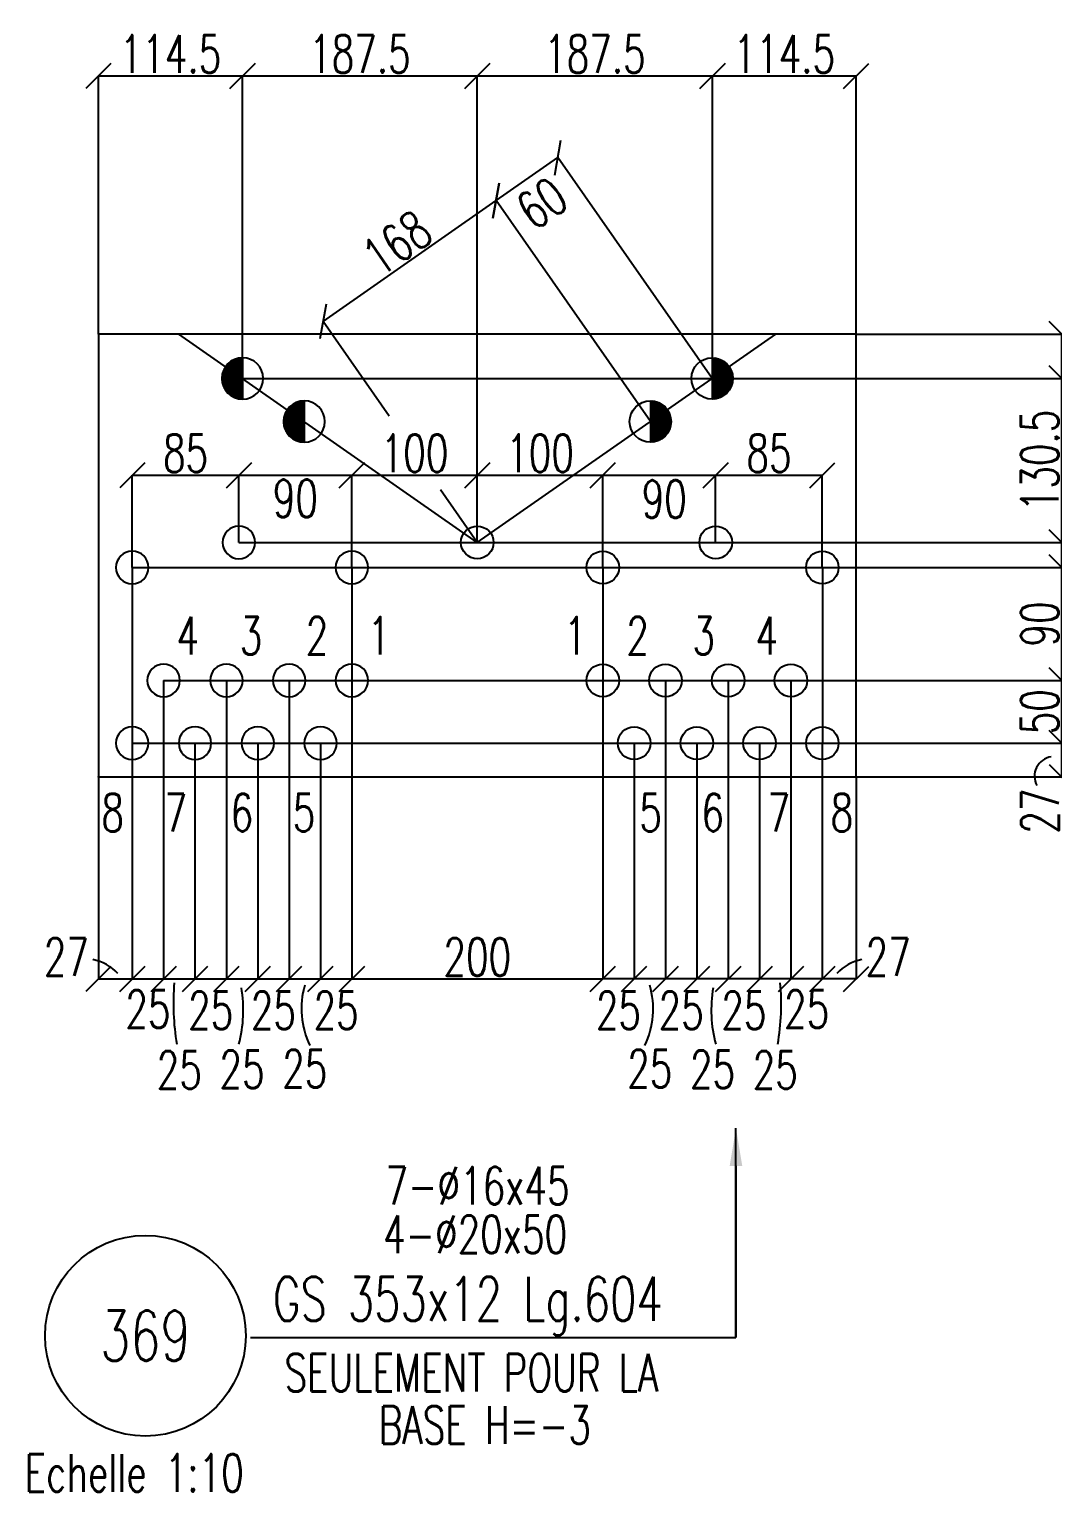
# Model space of a CAD drawing. Extents: x 533388 to 549608, y -20540 to -9060.
# Drawn here: x 546455 to 548087, y -13308 to -10976 of the extents above; entities that cross this region are included whole.
import ezdxf
from ezdxf.enums import TextEntityAlignment as Align

# ---------------------------------------------------------------- set-up
doc = ezdxf.new("R2010")
doc.units = 0
doc.header["$LTSCALE"] = 200
doc.header["$MEASUREMENT"] = 0
doc.layers.get('0').update_dxf_attribs({"linetype": 'CONTINUOUS'})
for name, color, linetype in [('BOLLINI_1', 7, 'CONTINUOUS'), ('FORI', 2, 'CONTINUOUS'), ('LINEE_PIASTRE', 2, 'CONTINUOUS'), ('LS', 7, 'CONTINUOUS'), ('PIASTRE', 5, 'CONTINUOUS')]:
    doc.layers.add(name, color=color, linetype=linetype)
doc.styles.add('QUOTE', font='ROMANS8.SHX', dxfattribs={"width": 0.7})
doc.styles.add('RQL', font='ROMANS8.SHX', dxfattribs={"width": 0.7})
doc.styles.add('RS', font='ROMANS8.shx', dxfattribs={"width": 0.7})
doc.styles.get("Standard").update_dxf_attribs({"font": 'ROMANS8.SHX', "width": 0.7})
doc.dimstyles.new('TRATTO', dxfattribs={"dimscale": 0, "dimtxt": 60, "dimasz": 40, "dimexe": 0, "dimexo": 0, "dimgap": 5, "dimtad": 1, "dimrnd": 0.5, "dimdsep": 46, "dimtxsty": 'RS', "dimblk1": 'OBLIQUE', "dimblk2": 'OBLIQUE', "dimsah": 1, "dimcen": 0.09, "dimclrd": 2, "dimclre": 2, "dimclrt": 7, "dimadec": 0, "dimazin": 0, "dimtfac": 1, "dimtix": 1, "dimtmove": 2, "dimatfit": 3, "dimfxl": 1, "dimtolj": 1, "dimtzin": 0, "dimarcsym": 0})

# ---------------------------------------------------------------- blocks, each defined once
blk = doc.blocks.new('MRKR_98')
blk.add_point((0, 0))
at = {"color": 7, "style": 'QUOTE', "width": 0.5, "flags": 1}
for tag, p in [('TI', (3.7, 6.8)), ('NFORI', (3.7, 5.3)), ('AUX2', (3.7, 4.9)), ('FAM', (3.7, 4.5)), ('AUX1', (3.7, 4.2)), ('COMMESSA', (3.7, 3.8)), ('SPESSORE', (3.7, 2.5)), ('SV', (3.7, 1.8)), ('QUA', (3.7, 1.1)), ('DI_S', (3.7, 6.4)), ('D_S', (3.7, 6)), ('E_S', (3.7, 5.7)), ('MD', (3.7, 3.5)), ('MP', (3.7, 3.2)), ('LARGHEZZA', (3.7, 2.8)), ('NP', (3.7, 2.1)), ('PESO', (3.7, 1.4)), ('LUN', (3.7, 0.8)), ('PROF', (3.7, 0.4)), ('POS', (3.7, 0.1))]:
    blk.add_attdef(tag, p, '', height=0.2, dxfattribs=at)
at = {"color": 7, "flags": 1}
for tag, p in [('LAV1', (5.3, 6.9)), ('LAV2', (5.3, 6.5)), ('LAV3', (5.3, 6.2)), ('LAV4', (5.3, 5.9)), ('LAV5', (5.3, 5.5)), ('LAV6', (5.3, 5.2)), ('LAV7', (5.3, 4.9)), ('LAV8', (5.3, 4.5)), ('LAV9', (5.3, 4.2)), ('LAV10', (5.3, 3.9))]:
    blk.add_attdef(tag, p, '', height=0.2, dxfattribs=at)
blk = doc.blocks.new('20')
at = {"color": 0}
for p, q in [((0, 0.982), (0.018, 1)), ((0, 0.937), (0.061, 0.998)), ((0, 0.892), (0.102, 0.995)), ((1, -0.007), (0, 0.993)), ((0, 0.848), (0.142, 0.99)), ((0, 0.803), (0.181, 0.984)), ((0, 0.758), (0.218, 0.976)), ((0, 0.713), (0.254, 0.967)), ((0, 0.668), (0.289, 0.957)), ((0.999, -0.051), (0, 0.948)), ((0, 0.623), (0.323, 0.946)), ((0, 0.578), (0.356, 0.934)), ((0, 0.533), (0.388, 0.922)), ((0, 0.488), (0.419, 0.908)), ((0.996, -0.093), (0, 0.903)), ((0, 0.443), (0.45, 0.893)), ((0, 0.398), (0.479, 0.878)), ((0, 0.354), (0.508, 0.861)), ((0.991, -0.133), (0, 0.858)), ((0, 0.309), (0.536, 0.844)), ((0, 0.264), (0.563, 0.827)), ((0.985, -0.172), (0, 0.813)), ((0, 0.219), (0.589, 0.808)), ((0, 0.174), (0.615, 0.789)), ((0, 0.129), (0.64, 0.769)), ((0.978, -0.209), (0, 0.768)), ((0, 0.084), (0.664, 0.748)), ((0, 0.039), (0.687, 0.726)), ((0.969, -0.246), (0, 0.724)), ((0.999, 0.039), (0.039, 0.999)), ((0.996, 0.087), (0.087, 0.996)), ((0.991, 0.137), (0.137, 0.991)), ((0.982, 0.191), (0.191, 0.982)), ((0.969, 0.249), (0.249, 0.969)), ((0.95, 0.312), (0.312, 0.95)), ((0.923, 0.384), (0.384, 0.923)), ((0.883, 0.469), (0.469, 0.883)), ((0.808, 0.589), (0.589, 0.808)), ((0, -0.006), (0.71, 0.704)), ((0, -0.051), (0.732, 0.681)), ((0.96, -0.281), (0, 0.679)), ((0, -0.095), (0.753, 0.658)), ((0.949, -0.315), (0, 0.634)), ((0, -0.14), (0.774, 0.633)), ((0, -0.185), (0.794, 0.608)), ((0.937, -0.348), (0, 0.589)), ((0, -0.23), (0.813, 0.583)), ((0, -0.275), (0.831, 0.556)), ((0.925, -0.381), (0, 0.544)), ((0, -0.32), (0.849, 0.529)), ((0, -0.365), (0.866, 0.501)), ((0.911, -0.412), (0, 0.499)), ((0, -0.41), (0.882, 0.472)), ((0.897, -0.443), (0, 0.454)), ((0, -0.455), (0.897, 0.442)), ((0, -0.5), (0.911, 0.412)), ((0.881, -0.472), (0, 0.409)), ((0, -0.544), (0.925, 0.38)), ((0.865, -0.501), (0, 0.364)), ((0, -0.589), (0.937, 0.348)), ((0.849, -0.529), (0, 0.319)), ((0, -0.634), (0.949, 0.315)), ((0, -0.679), (0.96, 0.281)), ((0.831, -0.556), (0, 0.275)), ((0, -0.724), (0.969, 0.245)), ((0.813, -0.583), (0, 0.23)), ((0, -0.769), (0.978, 0.209)), ((0.793, -0.609), (0, 0.185)), ((0, -0.814), (0.985, 0.171)), ((0.774, -0.634), (0, 0.14)), ((0, -0.859), (0.991, 0.132)), ((0.753, -0.658), (0, 0.095)), ((0, -0.904), (0.996, 0.092)), ((0.732, -0.682), (0, 0.05)), ((0, -0.949), (0.999, 0.05)), ((0, -0.993), (1, 0.007)), ((0.71, -0.705), (0, 0.005)), ((0.687, -0.727), (0, -0.04)), ((0.664, -0.748), (0, -0.085)), ((0.639, -0.769), (0, -0.13)), ((0.614, -0.789), (0, -0.174)), ((0.589, -0.808), (0, -0.219)), ((0.563, -0.827), (0, -0.264)), ((0.535, -0.845), (0, -0.309)), ((0.508, -0.862), (0, -0.354)), ((0.479, -0.878), (0, -0.399)), ((0.449, -0.893), (0, -0.444)), ((0.419, -0.908), (0, -0.489)), ((0.388, -0.922), (0, -0.534)), ((0.356, -0.935), (0, -0.579)), ((0.323, -0.946), (0, -0.623)), ((0.289, -0.957), (0, -0.668)), ((0.039, -0.999), (0.999, -0.039)), ((0.087, -0.996), (0.996, -0.087)), ((0.138, -0.99), (0.99, -0.138)), ((0.192, -0.981), (0.981, -0.192)), ((0.25, -0.968), (0.968, -0.25)), ((0.313, -0.95), (0.95, -0.313)), ((0.385, -0.923), (0.923, -0.385)), ((0.47, -0.883), (0.883, -0.47)), ((0.591, -0.807), (0.807, -0.591)), ((0.254, -0.967), (0, -0.713)), ((0.218, -0.976), (0, -0.758)), ((0.181, -0.984), (0, -0.803)), ((0.142, -0.99), (0, -0.848)), ((0.102, -0.995), (0, -0.893))]:
    blk.add_line(p, q, dxfattribs=at)
blk.add_line((0, 1), (0, -1))
blk.add_circle((0, 0), 1)
blk = doc.blocks.new('16')
blk.add_circle((0, 0), 1)
blk = doc.blocks.new('xxx')
blk.add_circle((0, 0), 8)
at = {"color": 3, "style": 'RQL', "width": 0.7}
blk.add_attdef('POS', text='', height=4, dxfattribs=at).set_placement((0, 0), align=Align.MIDDLE)
at = {"color": 3, "style": 'RQL', "width": 0.7, "flags": 1}
blk.add_attdef('POS1', (-0.39, -5.42), '', height=2, dxfattribs=at)
at = {"style": 'RQL', "width": 0.7, "flags": 1}
blk.add_attdef('TIPO', (-0.39, -8.66), '', height=2, dxfattribs=at)
blk = doc.blocks.new('_OBLIQUE')
at = {"color": 0, "linetype": 'ByBlock'}
blk.add_line((-0.5, -0.5), (0.5, 0.5), dxfattribs=at)
blk = doc.blocks.new('*D15')
at = {"layer": 'LS', "color": 2, "lineweight": -2, "transparency": 16777216}
for p, q in [((546565.2, -11462.2), (546565.2, -11050.8)), ((546565.2, -11050.8), (546795, -11050.8)), ((546795, -11533.1), (546795, -11050.8))]:
    blk.add_line(p, q, dxfattribs=at)
at = {"layer": 'LS', "color": 2, "lineweight": -2, "transparency": 16777216, "xscale": 40, "yscale": 40, "zscale": 40, "rotation": 180}
blk.add_blockref('_OBLIQUE', (546565.2, -11050.8), dxfattribs=at)
at = {"layer": 'LS', "color": 2, "lineweight": -2, "transparency": 16777216, "xscale": 40, "yscale": 40, "zscale": 40}
blk.add_blockref('_OBLIQUE', (546795, -11050.8), dxfattribs=at)
at = {"layer": 'LS', "color": 7, "transparency": 16777216, "insert": (546680.1, -11015.8), "char_height": 60, "attachment_point": 5, "style": 'RS'}
blk.add_mtext('\\A1;114.5', dxfattribs=at)
blk = doc.blocks.new('*D16')
at = {"layer": 'LS', "color": 2, "lineweight": -2, "transparency": 16777216}
for p, q in [((546795, -11533.1), (546795, -11050.8)), ((546795, -11050.8), (547169.2, -11050.8)), ((547169.2, -11794.3), (547169.2, -11050.8))]:
    blk.add_line(p, q, dxfattribs=at)
at = {"layer": 'LS', "color": 2, "lineweight": -2, "transparency": 16777216, "xscale": 40, "yscale": 40, "zscale": 40, "rotation": 180}
blk.add_blockref('_OBLIQUE', (546795, -11050.8), dxfattribs=at)
at = {"layer": 'LS', "color": 2, "lineweight": -2, "transparency": 16777216, "xscale": 40, "yscale": 40, "zscale": 40}
blk.add_blockref('_OBLIQUE', (547169.2, -11050.8), dxfattribs=at)
at = {"layer": 'LS', "color": 7, "transparency": 16777216, "insert": (546982.1, -11015.8), "char_height": 60, "attachment_point": 5, "style": 'RS'}
blk.add_mtext('\\A1;187.5', dxfattribs=at)
blk = doc.blocks.new('*D17')
at = {"layer": 'LS', "color": 2, "lineweight": -2, "transparency": 16777216}
for p, q in [((547169.2, -11794.3), (547169.2, -11050.8)), ((547169.2, -11050.8), (547544.1, -11050.8)), ((547544.1, -11533.8), (547544.1, -11050.8))]:
    blk.add_line(p, q, dxfattribs=at)
at = {"layer": 'LS', "color": 2, "lineweight": -2, "transparency": 16777216, "xscale": 40, "yscale": 40, "zscale": 40, "rotation": 180}
blk.add_blockref('_OBLIQUE', (547169.2, -11050.8), dxfattribs=at)
at = {"layer": 'LS', "color": 2, "lineweight": -2, "transparency": 16777216, "xscale": 40, "yscale": 40, "zscale": 40}
blk.add_blockref('_OBLIQUE', (547544.1, -11050.8), dxfattribs=at)
at = {"layer": 'LS', "color": 7, "transparency": 16777216, "insert": (547356.7, -11015.8), "char_height": 60, "attachment_point": 5, "style": 'RS'}
blk.add_mtext('\\A1;187.5', dxfattribs=at)
blk = doc.blocks.new('*D18')
at = {"layer": 'LS', "color": 2, "lineweight": -2, "transparency": 16777216}
for p, q in [((547544.1, -11533.8), (547544.1, -11050.8)), ((547544.1, -11050.8), (547773.2, -11050.8)), ((547773.2, -11462.2), (547773.2, -11050.8))]:
    blk.add_line(p, q, dxfattribs=at)
at = {"layer": 'LS', "color": 2, "lineweight": -2, "transparency": 16777216, "xscale": 40, "yscale": 40, "zscale": 40, "rotation": 180}
blk.add_blockref('_OBLIQUE', (547544.1, -11050.8), dxfattribs=at)
at = {"layer": 'LS', "color": 2, "lineweight": -2, "transparency": 16777216, "xscale": 40, "yscale": 40, "zscale": 40}
blk.add_blockref('_OBLIQUE', (547773.2, -11050.8), dxfattribs=at)
at = {"layer": 'LS', "color": 7, "transparency": 16777216, "insert": (547658.7, -11015.8), "char_height": 60, "attachment_point": 5, "style": 'RS'}
blk.add_mtext('\\A1;114.5', dxfattribs=at)
blk = doc.blocks.new('*D19')
at = {"layer": 'LS', "color": 2, "lineweight": -2, "transparency": 16777216}
for p, q in [((546619.2, -11834.3), (546619.2, -11687.3)), ((546619.2, -11687.3), (546789.2, -11687.3)), ((546789.2, -11794.3), (546789.2, -11687.3))]:
    blk.add_line(p, q, dxfattribs=at)
at = {"layer": 'LS', "color": 2, "lineweight": -2, "transparency": 16777216, "xscale": 40, "yscale": 40, "zscale": 40, "rotation": 180}
blk.add_blockref('_OBLIQUE', (546619.2, -11687.3), dxfattribs=at)
at = {"layer": 'LS', "color": 2, "lineweight": -2, "transparency": 16777216, "xscale": 40, "yscale": 40, "zscale": 40}
blk.add_blockref('_OBLIQUE', (546789.2, -11687.3), dxfattribs=at)
at = {"layer": 'LS', "color": 7, "transparency": 16777216, "insert": (546704.2, -11652.3), "char_height": 60, "attachment_point": 5, "style": 'RS'}
blk.add_mtext('\\A1;85', dxfattribs=at)
blk = doc.blocks.new('*D20')
at = {"layer": 'LS', "color": 2, "lineweight": -2, "transparency": 16777216}
for p, q in [((546789.2, -11794.3), (546789.2, -11687.3)), ((546789.2, -11687.3), (546969.2, -11687.3)), ((546969.2, -11834.3), (546969.2, -11687.3))]:
    blk.add_line(p, q, dxfattribs=at)
at = {"layer": 'LS', "color": 2, "lineweight": -2, "transparency": 16777216, "xscale": 40, "yscale": 40, "zscale": 40, "rotation": 180}
blk.add_blockref('_OBLIQUE', (546789.2, -11687.3), dxfattribs=at)
at = {"layer": 'LS', "color": 2, "lineweight": -2, "transparency": 16777216, "xscale": 40, "yscale": 40, "zscale": 40}
blk.add_blockref('_OBLIQUE', (546969.2, -11687.3), dxfattribs=at)
at = {"layer": 'LS', "color": 7, "transparency": 16777216, "insert": (546879.2, -11724.2), "char_height": 60, "attachment_point": 5, "style": 'RS'}
blk.add_mtext('\\A1;90', dxfattribs=at)
blk = doc.blocks.new('*D21')
at = {"layer": 'LS', "color": 2, "lineweight": -2, "transparency": 16777216}
for p, q in [((546969.2, -11834.3), (546969.2, -11687.3)), ((546969.2, -11687.3), (547169.2, -11687.3)), ((547169.2, -11794.3), (547169.2, -11687.3))]:
    blk.add_line(p, q, dxfattribs=at)
at = {"layer": 'LS', "color": 2, "lineweight": -2, "transparency": 16777216, "xscale": 40, "yscale": 40, "zscale": 40, "rotation": 180}
blk.add_blockref('_OBLIQUE', (546969.2, -11687.3), dxfattribs=at)
at = {"layer": 'LS', "color": 2, "lineweight": -2, "transparency": 16777216, "xscale": 40, "yscale": 40, "zscale": 40}
blk.add_blockref('_OBLIQUE', (547169.2, -11687.3), dxfattribs=at)
at = {"layer": 'LS', "color": 7, "transparency": 16777216, "insert": (547069.2, -11652.3), "char_height": 60, "attachment_point": 5, "style": 'RS'}
blk.add_mtext('\\A1;100', dxfattribs=at)
blk = doc.blocks.new('*D22')
at = {"layer": 'LS', "color": 2, "lineweight": -2, "transparency": 16777216}
for p, q in [((547169.2, -11794.3), (547169.2, -11687.3)), ((547169.2, -11687.3), (547369.2, -11687.3)), ((547369.2, -11834.3), (547369.2, -11687.3))]:
    blk.add_line(p, q, dxfattribs=at)
at = {"layer": 'LS', "color": 2, "lineweight": -2, "transparency": 16777216, "xscale": 40, "yscale": 40, "zscale": 40, "rotation": 180}
blk.add_blockref('_OBLIQUE', (547169.2, -11687.3), dxfattribs=at)
at = {"layer": 'LS', "color": 2, "lineweight": -2, "transparency": 16777216, "xscale": 40, "yscale": 40, "zscale": 40}
blk.add_blockref('_OBLIQUE', (547369.2, -11687.3), dxfattribs=at)
at = {"layer": 'LS', "color": 7, "transparency": 16777216, "insert": (547269.2, -11652.3), "char_height": 60, "attachment_point": 5, "style": 'RS'}
blk.add_mtext('\\A1;100', dxfattribs=at)
blk = doc.blocks.new('*D23')
at = {"layer": 'LS', "color": 2, "lineweight": -2, "transparency": 16777216}
for p, q in [((547369.2, -11834.3), (547369.2, -11687.3)), ((547369.2, -11687.3), (547549.2, -11687.3)), ((547549.2, -11794.3), (547549.2, -11687.3))]:
    blk.add_line(p, q, dxfattribs=at)
at = {"layer": 'LS', "color": 2, "lineweight": -2, "transparency": 16777216, "xscale": 40, "yscale": 40, "zscale": 40, "rotation": 180}
blk.add_blockref('_OBLIQUE', (547369.2, -11687.3), dxfattribs=at)
at = {"layer": 'LS', "color": 2, "lineweight": -2, "transparency": 16777216, "xscale": 40, "yscale": 40, "zscale": 40}
blk.add_blockref('_OBLIQUE', (547549.2, -11687.3), dxfattribs=at)
at = {"layer": 'LS', "color": 7, "transparency": 16777216, "insert": (547467.2, -11725.2), "char_height": 60, "attachment_point": 5, "style": 'RS'}
blk.add_mtext('\\A1;90', dxfattribs=at)
blk = doc.blocks.new('*D24')
at = {"layer": 'LS', "color": 2, "lineweight": -2, "transparency": 16777216}
for p, q in [((547549.2, -11794.3), (547549.2, -11687.3)), ((547549.2, -11687.3), (547719.2, -11687.3)), ((547719.2, -11834.3), (547719.2, -11687.3))]:
    blk.add_line(p, q, dxfattribs=at)
at = {"layer": 'LS', "color": 2, "lineweight": -2, "transparency": 16777216, "xscale": 40, "yscale": 40, "zscale": 40, "rotation": 180}
blk.add_blockref('_OBLIQUE', (547549.2, -11687.3), dxfattribs=at)
at = {"layer": 'LS', "color": 2, "lineweight": -2, "transparency": 16777216, "xscale": 40, "yscale": 40, "zscale": 40}
blk.add_blockref('_OBLIQUE', (547719.2, -11687.3), dxfattribs=at)
at = {"layer": 'LS', "color": 7, "transparency": 16777216, "insert": (547634.2, -11652.3), "char_height": 60, "attachment_point": 5, "style": 'RS'}
blk.add_mtext('\\A1;85', dxfattribs=at)
blk = doc.blocks.new('*D25')
at = {"layer": 'LS', "color": 2, "lineweight": -2, "transparency": 16777216}
for p, q in [((546619.2, -12114.3), (546619.2, -12490.2)), ((546565.2, -12168.2), (546565.2, -12490.2)), ((546565.2, -12490.2), (546619.2, -12490.2))]:
    blk.add_line(p, q, dxfattribs=at)
at = {"layer": 'LS', "color": 2, "lineweight": -2, "transparency": 16777216, "xscale": 40, "yscale": 40, "zscale": 40, "rotation": 180}
blk.add_blockref('_OBLIQUE', (546565.2, -12490.2), dxfattribs=at)
at = {"layer": 'LS', "color": 2, "lineweight": -2, "transparency": 16777216, "xscale": 40, "yscale": 40, "zscale": 40}
blk.add_blockref('_OBLIQUE', (546619.2, -12490.2), dxfattribs=at)
at = {"layer": 'LS', "color": 7, "transparency": 16777216, "insert": (546514.2, -12455.2), "char_height": 60, "attachment_point": 5, "style": 'RS'}
blk.add_mtext('\\A1;27', dxfattribs=at)
blk = doc.blocks.new('*D26')
at = {"layer": 'LS', "color": 2, "lineweight": -2, "transparency": 16777216}
for p, q in [((546669.2, -12014.3), (546669.2, -12490.2)), ((546619.2, -12114.3), (546619.2, -12490.2)), ((546619.2, -12490.2), (546669.2, -12490.2))]:
    blk.add_line(p, q, dxfattribs=at)
at = {"layer": 'LS', "color": 2, "lineweight": -2, "transparency": 16777216, "xscale": 40, "yscale": 40, "zscale": 40, "rotation": 180}
blk.add_blockref('_OBLIQUE', (546619.2, -12490.2), dxfattribs=at)
at = {"layer": 'LS', "color": 2, "lineweight": -2, "transparency": 16777216, "xscale": 40, "yscale": 40, "zscale": 40}
blk.add_blockref('_OBLIQUE', (546669.2, -12490.2), dxfattribs=at)
at = {"layer": 'LS', "color": 7, "transparency": 16777216, "insert": (546644.2, -12538.2), "char_height": 60, "attachment_point": 5, "style": 'RS'}
blk.add_mtext('\\A1;25', dxfattribs=at)
blk = doc.blocks.new('*D27')
at = {"layer": 'LS', "color": 2, "lineweight": -2, "transparency": 16777216}
for p, q in [((546669.2, -12014.3), (546669.2, -12490.2)), ((546719.2, -12114.3), (546719.2, -12490.2)), ((546669.2, -12490.2), (546719.2, -12490.2))]:
    blk.add_line(p, q, dxfattribs=at)
at = {"layer": 'LS', "color": 2, "lineweight": -2, "transparency": 16777216, "xscale": 40, "yscale": 40, "zscale": 40, "rotation": 180}
blk.add_blockref('_OBLIQUE', (546669.2, -12490.2), dxfattribs=at)
at = {"layer": 'LS', "color": 2, "lineweight": -2, "transparency": 16777216, "xscale": 40, "yscale": 40, "zscale": 40}
blk.add_blockref('_OBLIQUE', (546719.2, -12490.2), dxfattribs=at)
at = {"layer": 'LS', "color": 7, "transparency": 16777216, "insert": (546694.2, -12635.2), "char_height": 60, "attachment_point": 5, "style": 'RS'}
blk.add_mtext('\\A1;25', dxfattribs=at)
blk = doc.blocks.new('*D28')
at = {"layer": 'LS', "color": 2, "lineweight": -2, "transparency": 16777216}
for p, q in [((546769.2, -12014.3), (546769.2, -12490.2)), ((546719.2, -12114.3), (546719.2, -12490.2)), ((546719.2, -12490.2), (546769.2, -12490.2))]:
    blk.add_line(p, q, dxfattribs=at)
at = {"layer": 'LS', "color": 2, "lineweight": -2, "transparency": 16777216, "xscale": 40, "yscale": 40, "zscale": 40, "rotation": 180}
blk.add_blockref('_OBLIQUE', (546719.2, -12490.2), dxfattribs=at)
at = {"layer": 'LS', "color": 2, "lineweight": -2, "transparency": 16777216, "xscale": 40, "yscale": 40, "zscale": 40}
blk.add_blockref('_OBLIQUE', (546769.2, -12490.2), dxfattribs=at)
at = {"layer": 'LS', "color": 7, "transparency": 16777216, "insert": (546744.2, -12540.2), "char_height": 60, "attachment_point": 5, "style": 'RS'}
blk.add_mtext('\\A1;25', dxfattribs=at)
blk = doc.blocks.new('*D29')
at = {"layer": 'LS', "color": 2, "lineweight": -2, "transparency": 16777216}
for p, q in [((546769.2, -12014.3), (546769.2, -12490.2)), ((546819.2, -12114.3), (546819.2, -12490.2)), ((546769.2, -12490.2), (546819.2, -12490.2))]:
    blk.add_line(p, q, dxfattribs=at)
at = {"layer": 'LS', "color": 2, "lineweight": -2, "transparency": 16777216, "xscale": 40, "yscale": 40, "zscale": 40, "rotation": 180}
blk.add_blockref('_OBLIQUE', (546769.2, -12490.2), dxfattribs=at)
at = {"layer": 'LS', "color": 2, "lineweight": -2, "transparency": 16777216, "xscale": 40, "yscale": 40, "zscale": 40}
blk.add_blockref('_OBLIQUE', (546819.2, -12490.2), dxfattribs=at)
at = {"layer": 'LS', "color": 7, "transparency": 16777216, "insert": (546794.2, -12634.2), "char_height": 60, "attachment_point": 5, "style": 'RS'}
blk.add_mtext('\\A1;25', dxfattribs=at)
blk = doc.blocks.new('*D30')
at = {"layer": 'LS', "color": 2, "lineweight": -2, "transparency": 16777216}
for p, q in [((546869.2, -12014.3), (546869.2, -12490.2)), ((546819.2, -12114.3), (546819.2, -12490.2)), ((546819.2, -12490.2), (546869.2, -12490.2))]:
    blk.add_line(p, q, dxfattribs=at)
at = {"layer": 'LS', "color": 2, "lineweight": -2, "transparency": 16777216, "xscale": 40, "yscale": 40, "zscale": 40, "rotation": 180}
blk.add_blockref('_OBLIQUE', (546819.2, -12490.2), dxfattribs=at)
at = {"layer": 'LS', "color": 2, "lineweight": -2, "transparency": 16777216, "xscale": 40, "yscale": 40, "zscale": 40}
blk.add_blockref('_OBLIQUE', (546869.2, -12490.2), dxfattribs=at)
at = {"layer": 'LS', "color": 7, "transparency": 16777216, "insert": (546844.2, -12540.2), "char_height": 60, "attachment_point": 5, "style": 'RS'}
blk.add_mtext('\\A1;25', dxfattribs=at)
blk = doc.blocks.new('*D31')
at = {"layer": 'LS', "color": 2, "lineweight": -2, "transparency": 16777216}
for p, q in [((546869.2, -12014.3), (546869.2, -12490.2)), ((546919.2, -12114.3), (546919.2, -12490.2)), ((546869.2, -12490.2), (546919.2, -12490.2))]:
    blk.add_line(p, q, dxfattribs=at)
at = {"layer": 'LS', "color": 2, "lineweight": -2, "transparency": 16777216, "xscale": 40, "yscale": 40, "zscale": 40, "rotation": 180}
blk.add_blockref('_OBLIQUE', (546869.2, -12490.2), dxfattribs=at)
at = {"layer": 'LS', "color": 2, "lineweight": -2, "transparency": 16777216, "xscale": 40, "yscale": 40, "zscale": 40}
blk.add_blockref('_OBLIQUE', (546919.2, -12490.2), dxfattribs=at)
at = {"layer": 'LS', "color": 7, "transparency": 16777216, "insert": (546894.2, -12633.2), "char_height": 60, "attachment_point": 5, "style": 'RS'}
blk.add_mtext('\\A1;25', dxfattribs=at)
blk = doc.blocks.new('*D32')
at = {"layer": 'LS', "color": 2, "lineweight": -2, "transparency": 16777216}
for p, q in [((546969.2, -12014.3), (546969.2, -12490.2)), ((546919.2, -12114.3), (546919.2, -12490.2)), ((546919.2, -12490.2), (546969.2, -12490.2))]:
    blk.add_line(p, q, dxfattribs=at)
at = {"layer": 'LS', "color": 2, "lineweight": -2, "transparency": 16777216, "xscale": 40, "yscale": 40, "zscale": 40, "rotation": 180}
blk.add_blockref('_OBLIQUE', (546919.2, -12490.2), dxfattribs=at)
at = {"layer": 'LS', "color": 2, "lineweight": -2, "transparency": 16777216, "xscale": 40, "yscale": 40, "zscale": 40}
blk.add_blockref('_OBLIQUE', (546969.2, -12490.2), dxfattribs=at)
at = {"layer": 'LS', "color": 7, "transparency": 16777216, "insert": (546944.2, -12540.2), "char_height": 60, "attachment_point": 5, "style": 'RS'}
blk.add_mtext('\\A1;25', dxfattribs=at)
blk = doc.blocks.new('*D33')
at = {"layer": 'LS', "color": 2, "lineweight": -2, "transparency": 16777216}
for p, q in [((546969.2, -12014.3), (546969.2, -12490.2)), ((547369.2, -12014.3), (547369.2, -12490.2)), ((546969.2, -12490.2), (547369.2, -12490.2))]:
    blk.add_line(p, q, dxfattribs=at)
at = {"layer": 'LS', "color": 2, "lineweight": -2, "transparency": 16777216, "xscale": 40, "yscale": 40, "zscale": 40, "rotation": 180}
blk.add_blockref('_OBLIQUE', (546969.2, -12490.2), dxfattribs=at)
at = {"layer": 'LS', "color": 2, "lineweight": -2, "transparency": 16777216, "xscale": 40, "yscale": 40, "zscale": 40}
blk.add_blockref('_OBLIQUE', (547369.2, -12490.2), dxfattribs=at)
at = {"layer": 'LS', "color": 7, "transparency": 16777216, "insert": (547169.2, -12455.2), "char_height": 60, "attachment_point": 5, "style": 'RS'}
blk.add_mtext('\\A1;200', dxfattribs=at)
blk = doc.blocks.new('*D34')
at = {"layer": 'LS', "color": 2, "lineweight": -2, "transparency": 16777216}
for p, q in [((547719.2, -12114.3), (547719.2, -12490.2)), ((547773.2, -12168.2), (547773.2, -12490.2)), ((547773.2, -12490.2), (547719.2, -12490.2))]:
    blk.add_line(p, q, dxfattribs=at)
at = {"layer": 'LS', "color": 2, "lineweight": -2, "transparency": 16777216, "xscale": 40, "yscale": 40, "zscale": 40, "rotation": 180}
blk.add_blockref('_OBLIQUE', (547719.2, -12490.2), dxfattribs=at)
at = {"layer": 'LS', "color": 2, "lineweight": -2, "transparency": 16777216, "xscale": 40, "yscale": 40, "zscale": 40}
blk.add_blockref('_OBLIQUE', (547773.2, -12490.2), dxfattribs=at)
at = {"layer": 'LS', "color": 7, "transparency": 16777216, "insert": (547824.2, -12455.2), "char_height": 60, "attachment_point": 5, "style": 'RS'}
blk.add_mtext('\\A1;27', dxfattribs=at)
blk = doc.blocks.new('*D35')
at = {"layer": 'LS', "color": 2, "lineweight": -2, "transparency": 16777216}
for p, q in [((547669.2, -12014.3), (547669.2, -12490.2)), ((547719.2, -12114.3), (547719.2, -12490.2)), ((547719.2, -12490.2), (547669.2, -12490.2))]:
    blk.add_line(p, q, dxfattribs=at)
at = {"layer": 'LS', "color": 2, "lineweight": -2, "transparency": 16777216, "xscale": 40, "yscale": 40, "zscale": 40, "rotation": 180}
blk.add_blockref('_OBLIQUE', (547669.2, -12490.2), dxfattribs=at)
at = {"layer": 'LS', "color": 2, "lineweight": -2, "transparency": 16777216, "xscale": 40, "yscale": 40, "zscale": 40}
blk.add_blockref('_OBLIQUE', (547719.2, -12490.2), dxfattribs=at)
at = {"layer": 'LS', "color": 7, "transparency": 16777216, "insert": (547694.2, -12538.2), "char_height": 60, "attachment_point": 5, "style": 'RS'}
blk.add_mtext('\\A1;25', dxfattribs=at)
blk = doc.blocks.new('*D36')
at = {"layer": 'LS', "color": 2, "lineweight": -2, "transparency": 16777216}
for p, q in [((547669.2, -12014.3), (547669.2, -12490.2)), ((547619.2, -12114.3), (547619.2, -12490.2)), ((547669.2, -12490.2), (547619.2, -12490.2))]:
    blk.add_line(p, q, dxfattribs=at)
at = {"layer": 'LS', "color": 2, "lineweight": -2, "transparency": 16777216, "xscale": 40, "yscale": 40, "zscale": 40, "rotation": 180}
blk.add_blockref('_OBLIQUE', (547619.2, -12490.2), dxfattribs=at)
at = {"layer": 'LS', "color": 2, "lineweight": -2, "transparency": 16777216, "xscale": 40, "yscale": 40, "zscale": 40}
blk.add_blockref('_OBLIQUE', (547669.2, -12490.2), dxfattribs=at)
at = {"layer": 'LS', "color": 7, "transparency": 16777216, "insert": (547644.2, -12635.2), "char_height": 60, "attachment_point": 5, "style": 'RS'}
blk.add_mtext('\\A1;25', dxfattribs=at)
blk = doc.blocks.new('*D37')
at = {"layer": 'LS', "color": 2, "lineweight": -2, "transparency": 16777216}
for p, q in [((547569.2, -12014.3), (547569.2, -12490.2)), ((547619.2, -12114.3), (547619.2, -12490.2)), ((547619.2, -12490.2), (547569.2, -12490.2))]:
    blk.add_line(p, q, dxfattribs=at)
at = {"layer": 'LS', "color": 2, "lineweight": -2, "transparency": 16777216, "xscale": 40, "yscale": 40, "zscale": 40, "rotation": 180}
blk.add_blockref('_OBLIQUE', (547569.2, -12490.2), dxfattribs=at)
at = {"layer": 'LS', "color": 2, "lineweight": -2, "transparency": 16777216, "xscale": 40, "yscale": 40, "zscale": 40}
blk.add_blockref('_OBLIQUE', (547619.2, -12490.2), dxfattribs=at)
at = {"layer": 'LS', "color": 7, "transparency": 16777216, "insert": (547594.2, -12540.2), "char_height": 60, "attachment_point": 5, "style": 'RS'}
blk.add_mtext('\\A1;25', dxfattribs=at)
blk = doc.blocks.new('*D38')
at = {"layer": 'LS', "color": 2, "lineweight": -2, "transparency": 16777216}
for p, q in [((547569.2, -12014.3), (547569.2, -12490.2)), ((547519.2, -12114.3), (547519.2, -12490.2)), ((547569.2, -12490.2), (547519.2, -12490.2))]:
    blk.add_line(p, q, dxfattribs=at)
at = {"layer": 'LS', "color": 2, "lineweight": -2, "transparency": 16777216, "xscale": 40, "yscale": 40, "zscale": 40, "rotation": 180}
blk.add_blockref('_OBLIQUE', (547519.2, -12490.2), dxfattribs=at)
at = {"layer": 'LS', "color": 2, "lineweight": -2, "transparency": 16777216, "xscale": 40, "yscale": 40, "zscale": 40}
blk.add_blockref('_OBLIQUE', (547569.2, -12490.2), dxfattribs=at)
at = {"layer": 'LS', "color": 7, "transparency": 16777216, "insert": (547544.2, -12634.2), "char_height": 60, "attachment_point": 5, "style": 'RS'}
blk.add_mtext('\\A1;25', dxfattribs=at)
blk = doc.blocks.new('*D39')
at = {"layer": 'LS', "color": 2, "lineweight": -2, "transparency": 16777216}
for p, q in [((547469.2, -12014.3), (547469.2, -12490.2)), ((547519.2, -12114.3), (547519.2, -12490.2)), ((547519.2, -12490.2), (547469.2, -12490.2))]:
    blk.add_line(p, q, dxfattribs=at)
at = {"layer": 'LS', "color": 2, "lineweight": -2, "transparency": 16777216, "xscale": 40, "yscale": 40, "zscale": 40, "rotation": 180}
blk.add_blockref('_OBLIQUE', (547469.2, -12490.2), dxfattribs=at)
at = {"layer": 'LS', "color": 2, "lineweight": -2, "transparency": 16777216, "xscale": 40, "yscale": 40, "zscale": 40}
blk.add_blockref('_OBLIQUE', (547519.2, -12490.2), dxfattribs=at)
at = {"layer": 'LS', "color": 7, "transparency": 16777216, "insert": (547494.2, -12540.2), "char_height": 60, "attachment_point": 5, "style": 'RS'}
blk.add_mtext('\\A1;25', dxfattribs=at)
blk = doc.blocks.new('*D40')
at = {"layer": 'LS', "color": 2, "lineweight": -2, "transparency": 16777216}
for p, q in [((547469.2, -12014.3), (547469.2, -12490.2)), ((547419.2, -12114.3), (547419.2, -12490.2)), ((547469.2, -12490.2), (547419.2, -12490.2))]:
    blk.add_line(p, q, dxfattribs=at)
at = {"layer": 'LS', "color": 2, "lineweight": -2, "transparency": 16777216, "xscale": 40, "yscale": 40, "zscale": 40, "rotation": 180}
blk.add_blockref('_OBLIQUE', (547419.2, -12490.2), dxfattribs=at)
at = {"layer": 'LS', "color": 2, "lineweight": -2, "transparency": 16777216, "xscale": 40, "yscale": 40, "zscale": 40}
blk.add_blockref('_OBLIQUE', (547469.2, -12490.2), dxfattribs=at)
at = {"layer": 'LS', "color": 7, "transparency": 16777216, "insert": (547444.2, -12633.2), "char_height": 60, "attachment_point": 5, "style": 'RS'}
blk.add_mtext('\\A1;25', dxfattribs=at)
blk = doc.blocks.new('*D41')
at = {"layer": 'LS', "color": 2, "lineweight": -2, "transparency": 16777216}
for p, q in [((547369.2, -12014.3), (547369.2, -12490.2)), ((547419.2, -12114.3), (547419.2, -12490.2)), ((547419.2, -12490.2), (547369.2, -12490.2))]:
    blk.add_line(p, q, dxfattribs=at)
at = {"layer": 'LS', "color": 2, "lineweight": -2, "transparency": 16777216, "xscale": 40, "yscale": 40, "zscale": 40, "rotation": 180}
blk.add_blockref('_OBLIQUE', (547369.2, -12490.2), dxfattribs=at)
at = {"layer": 'LS', "color": 2, "lineweight": -2, "transparency": 16777216, "xscale": 40, "yscale": 40, "zscale": 40}
blk.add_blockref('_OBLIQUE', (547419.2, -12490.2), dxfattribs=at)
at = {"layer": 'LS', "color": 7, "transparency": 16777216, "insert": (547394.2, -12540.2), "char_height": 60, "attachment_point": 5, "style": 'RS'}
blk.add_mtext('\\A1;25', dxfattribs=at)
blk = doc.blocks.new('*D42')
at = {"layer": 'LS', "color": 2, "lineweight": -2, "transparency": 16777216}
for p, q in [((547719.2, -12114.3), (548100.8, -12114.3)), ((548100.8, -12168.2), (548100.8, -12114.3)), ((547773.2, -12168.2), (548100.8, -12168.2))]:
    blk.add_line(p, q, dxfattribs=at)
at = {"layer": 'LS', "color": 2, "lineweight": -2, "transparency": 16777216, "xscale": 40, "yscale": 40, "zscale": 40}
for p, rotation in [((548100.8, -12114.3), 90), ((548100.8, -12168.2), 270)]:
    blk.add_blockref('_OBLIQUE', p, dxfattribs=dict(at, rotation=rotation))
at = {"layer": 'LS', "color": 7, "transparency": 16777216, "insert": (548066.1, -12222.7), "char_height": 60, "attachment_point": 5, "rotation": 90, "style": 'RS'}
blk.add_mtext('\\A1;27', dxfattribs=at)
blk = doc.blocks.new('*D43')
at = {"layer": 'LS', "color": 2, "lineweight": -2, "transparency": 16777216}
for p, q in [((547669.2, -12014.3), (548100.8, -12014.3)), ((548100.8, -12114.3), (548100.8, -12014.3)), ((546619.2, -12114.3), (548100.8, -12114.3))]:
    blk.add_line(p, q, dxfattribs=at)
at = {"layer": 'LS', "color": 2, "lineweight": -2, "transparency": 16777216, "xscale": 40, "yscale": 40, "zscale": 40}
for p, rotation in [((548100.8, -12014.3), 90), ((548100.8, -12114.3), 270)]:
    blk.add_blockref('_OBLIQUE', p, dxfattribs=dict(at, rotation=rotation))
at = {"layer": 'LS', "color": 7, "transparency": 16777216, "insert": (548065.8, -12064.3), "char_height": 60, "attachment_point": 5, "rotation": 90, "style": 'RS'}
blk.add_mtext('\\A1;50', dxfattribs=at)
blk = doc.blocks.new('*D44')
at = {"layer": 'LS', "color": 2, "lineweight": -2, "transparency": 16777216}
for p, q in [((547719.2, -11834.3), (548100.8, -11834.3)), ((548100.8, -12014.3), (548100.8, -11834.3)), ((546669.2, -12014.3), (548100.8, -12014.3))]:
    blk.add_line(p, q, dxfattribs=at)
at = {"layer": 'LS', "color": 2, "lineweight": -2, "transparency": 16777216, "xscale": 40, "yscale": 40, "zscale": 40}
for p, rotation in [((548100.8, -11834.3), 90), ((548100.8, -12014.3), 270)]:
    blk.add_blockref('_OBLIQUE', p, dxfattribs=dict(at, rotation=rotation))
at = {"layer": 'LS', "color": 7, "transparency": 16777216, "insert": (548065.8, -11924.3), "char_height": 60, "attachment_point": 5, "rotation": 90, "style": 'RS'}
blk.add_mtext('\\A1;90', dxfattribs=at)
blk = doc.blocks.new('*D45')
at = {"layer": 'LS', "color": 2, "lineweight": -2, "transparency": 16777216}
for p, q in [((547549.2, -11794.3), (548100.8, -11794.3)), ((548100.8, -11834.3), (548100.8, -11794.3)), ((546619.2, -11834.3), (548100.8, -11834.3))]:
    blk.add_line(p, q, dxfattribs=at)
at = {"layer": 'LS', "color": 2, "lineweight": -2, "transparency": 16777216, "xscale": 40, "yscale": 40, "zscale": 40}
for p, rotation in [((548100.8, -11794.3), 90), ((548100.8, -11834.3), 270)]:
    blk.add_blockref('_OBLIQUE', p, dxfattribs=dict(at, rotation=rotation))
at = {"layer": 'LS', "color": 7, "transparency": 16777216, "insert": (548150.7, -11822), "char_height": 60, "attachment_point": 5, "rotation": 90, "style": 'RS'}
blk.add_mtext('\\A1;20', dxfattribs=at)
blk = doc.blocks.new('*D46')
at = {"layer": 'LS', "color": 2, "lineweight": -2, "transparency": 16777216}
for p, q in [((547543.5, -11533.1), (548100.8, -11533.1)), ((548100.8, -11794.3), (548100.8, -11533.1)), ((546789.2, -11794.3), (548100.8, -11794.3))]:
    blk.add_line(p, q, dxfattribs=at)
at = {"layer": 'LS', "color": 2, "lineweight": -2, "transparency": 16777216, "xscale": 40, "yscale": 40, "zscale": 40}
for p, rotation in [((548100.8, -11533.1), 90), ((548100.8, -11794.3), 270)]:
    blk.add_blockref('_OBLIQUE', p, dxfattribs=dict(at, rotation=rotation))
at = {"layer": 'LS', "color": 7, "transparency": 16777216, "insert": (548065.8, -11663.7), "char_height": 60, "attachment_point": 5, "rotation": 90, "style": 'RS'}
blk.add_mtext('\\A1;130.5', dxfattribs=at)
blk = doc.blocks.new('*D47')
at = {"layer": 'LS', "color": 2, "lineweight": -2, "transparency": 16777216}
for p, q in [((547773.2, -11462.2), (548100.8, -11462.2)), ((548100.8, -11533.1), (548100.8, -11462.2)), ((546795, -11533.1), (548100.8, -11533.1))]:
    blk.add_line(p, q, dxfattribs=at)
at = {"layer": 'LS', "color": 2, "lineweight": -2, "transparency": 16777216, "xscale": 40, "yscale": 40, "zscale": 40}
for p, rotation in [((548100.8, -11462.2), 90), ((548100.8, -11533.1), 270)]:
    blk.add_blockref('_OBLIQUE', p, dxfattribs=dict(at, rotation=rotation))
at = {"layer": 'LS', "color": 7, "transparency": 16777216, "insert": (548149.2, -11470.3), "char_height": 60, "attachment_point": 5, "rotation": 90, "style": 'RS'}
blk.add_mtext('\\A1;35.5', dxfattribs=at)
blk = doc.blocks.new('*D48')
at = {"layer": 'LS', "color": 2, "lineweight": -2, "transparency": 16777216}
for p, q in [((546923.4, -11442.2), (547199.2, -11249.6)), ((547445.1, -11601.7), (547199.2, -11249.6)), ((547028.9, -11593.3), (546923.4, -11442.2))]:
    blk.add_line(p, q, dxfattribs=at)
at = {"layer": 'LS', "color": 2, "lineweight": -2, "transparency": 16777216, "xscale": 40, "yscale": 40, "zscale": 40}
for p, rotation in [((547199.2, -11249.6), 34.92149065199997), ((546923.4, -11442.2), 214.921490652)]:
    blk.add_blockref('_OBLIQUE', p, dxfattribs=dict(at, rotation=rotation))
at = {"layer": 'LS', "color": 7, "transparency": 16777216, "insert": (547041.3, -11317.2), "char_height": 60, "attachment_point": 5, "rotation": 34.9215, "style": 'RS'}
blk.add_mtext('\\A1;168', dxfattribs=at)
blk = doc.blocks.new('*D49')
at = {"layer": 'LS', "color": 2, "lineweight": -2, "transparency": 16777216}
for p, q in [((547199.2, -11249.6), (547297.6, -11180.9)), ((547543.5, -11533.1), (547297.6, -11180.9)), ((547445.1, -11601.7), (547199.2, -11249.6))]:
    blk.add_line(p, q, dxfattribs=at)
at = {"layer": 'LS', "color": 2, "lineweight": -2, "transparency": 16777216, "xscale": 40, "yscale": 40, "zscale": 40}
for p, rotation in [((547297.6, -11180.9), 34.92149065199997), ((547199.2, -11249.6), 214.921490652)]:
    blk.add_blockref('_OBLIQUE', p, dxfattribs=dict(at, rotation=rotation))
at = {"layer": 'LS', "color": 7, "transparency": 16777216, "insert": (547272.2, -11253.8), "char_height": 60, "attachment_point": 5, "rotation": 34.9215, "style": 'RS'}
blk.add_mtext('\\A1;60', dxfattribs=at)
blk = doc.blocks.new('bull')
at = {"style": 'RS', "width": 0.7, "flags": 1}
for tag, p in [('NN', (-12.25, 0)), ('DIAMETRO', (0, -4.86)), ('SERRAGGIO', (0, -9.71)), ('LUNGHEZZA', (0, -14.57)), ('NB', (0, -19.43)), ('TIPO', (0, -24.12)), ('EL', (-0.14, -29))]:
    blk.add_attdef(tag, p, '', height=3, dxfattribs=at)
at = {"style": 'RS', "width": 0.7}
blk.add_attdef('BULLONE', (0, 0), '', height=3, dxfattribs=at)

msp = doc.modelspace()

# ---------------------------------------------------------------- linework, layer by layer
at = {"layer": 'LINEE_PIASTRE'}
for p, q in [((547773.248, -11462.246), (546565.248, -11462.246)), ((546565.248, -11462.246), (546565.248, -12168.246)), ((547773.248, -12168.246), (547773.248, -11462.246)), ((546565.248, -12168.246), (547773.248, -12168.246))]:
    msp.add_line(p, q, dxfattribs=at)
at = {"layer": 'LS', "color": 2}
for p, q in [((547169.248, -11794.339), (546693.584, -11462.246)), ((547169.248, -11794.339), (547644.913, -11462.246)), ((547169.248, -11794.339), (547110.827, -11710.662)), ((546619.248, -11834.339), (546619.248, -12114.339)), ((546969.248, -11834.339), (546969.248, -12014.339)), ((547369.248, -11834.339), (547369.248, -12014.339)), ((547719.248, -11834.339), (547719.248, -12114.339))]:
    msp.add_line(p, q, dxfattribs=at)
at = {"layer": 'LS', "color": 6}
for p, q in [((546789.248, -11794.339), (547549.248, -11794.339)), ((546619.248, -11834.339), (547719.248, -11834.339)), ((546669.248, -12014.339), (547669.248, -12014.339)), ((546619.248, -12114.339), (547719.248, -12114.339)), ((547581.577, -13061.433), (547581.577, -12728.093)), ((546807.903, -13061.433), (547581.577, -13061.433))]:
    msp.add_line(p, q, dxfattribs=at)
msp.add_lwpolyline([(547581.577, -12788.093), (547581.577, -13061.433)], dxfattribs=at)
for centre, radius, start, end in [((548088.702, -12166.914), 31.227, 98.664137, 208.817539), ((546541.556, -12533.323), 75.52, 43.596782, 78.781631), ((547796.941, -12533.323), 75.52, 101.218369, 136.403218), ((547064.442, -12529.891), 379.687, 174.91619, 189.758422), ((546582.227, -12539.956), 214.022, 345.305511, 9.60488), ((547023.744, -12537.788), 134.827, 163.832571, 205.694713), ((547314.753, -12537.788), 134.827, 334.305287, 16.167429), ((547756.27, -12539.956), 214.022, 170.39512, 194.694489), ((547274.055, -12529.891), 379.687, 350.241578, 5.08381)]:
    msp.add_arc(centre, radius, start, end, dxfattribs=at)
msp.add_solid([(547571.577, -12788.093), (547581.577, -12728.093), (547591.577, -12788.093)], dxfattribs=at)

# ---------------------------------------------------------------- block references
at = {"layer": 'BOLLINI_1', "xscale": 19.9979999999973, "yscale": 19.9979999999973, "zscale": 19.9979999999973}
msp.add_blockref('xxx', (546640.136, -13058.847), dxfattribs=at).add_auto_attribs({'POS': '369'})
at = {"layer": 'FORI'}
for name, p, xscale, yscale, zscale in [('20', (546795, -11533.051), -33, 33, 33), ('20', (547543.497, -11533.051), 33, 33, 33), ('20', (546893.392, -11601.745), -33, 33, 33), ('20', (547445.105, -11601.745), 33, 33, 33), ('16', (546789.248, -11794.339), -26, 26, 26), ('16', (547169.248, -11794.339), 26, 26, 26), ('16', (547549.248, -11794.339), 26, 26, 26), ('16', (546619.248, -11834.339), -26, 26, 26), ('16', (546969.248, -11834.339), -26, 26, 26), ('16', (547369.248, -11834.339), 26, 26, 26), ('16', (547719.248, -11834.339), 26, 26, 26), ('16', (546669.248, -12014.339), -26, 26, 26), ('16', (546769.248, -12014.339), -26, 26, 26), ('16', (546869.248, -12014.339), -26, 26, 26), ('16', (546969.248, -12014.339), -26, 26, 26), ('16', (547369.248, -12014.339), 26, 26, 26), ('16', (547469.248, -12014.339), 26, 26, 26), ('16', (547569.248, -12014.339), 26, 26, 26), ('16', (547669.248, -12014.339), 26, 26, 26), ('16', (546619.248, -12114.339), -26, 26, 26), ('16', (546719.248, -12114.339), -26, 26, 26), ('16', (546819.248, -12114.339), -26, 26, 26), ('16', (546919.248, -12114.339), -26, 26, 26), ('16', (547419.248, -12114.339), 26, 26, 26), ('16', (547519.248, -12114.339), 26, 26, 26), ('16', (547619.248, -12114.339), 26, 26, 26), ('16', (547719.248, -12114.339), 26, 26, 26)]:
    msp.add_blockref(name, p, dxfattribs=dict(at, xscale=xscale, yscale=yscale, zscale=zscale))
at = {"layer": 'LS', "color": 7, "xscale": 20, "yscale": 20, "zscale": 20}
for p, values in [((547022.917, -12849.743), {'BULLONE': '7-%%c16x45                '}), ((547019.118, -12927.231), {'BULLONE': '4-%%c20x50                '})]:
    msp.add_blockref('bull', p, dxfattribs=at).add_auto_attribs(values)
at = {"layer": 'PIASTRE'}
ref = msp.add_blockref('MRKR_98', (546565.248, -12168.246), dxfattribs=dict(at, xscale=2, yscale=2, zscale=2))
ref.add_attrib('PROF', 'GS 353x12 Lg.604', (546843.248, -13035.246), dxfattribs={"layer": '0', "color": 2, "height": 70, "style": 'QUOTE', "width": 0.7})

# ---------------------------------------------------------------- texts
at = {"layer": 'LS', "color": 7, "style": 'RS', "width": 0.7}
for s, p in [('SEULEMENT POUR LA', (546861.94, -13147.767)), ('BASE H=-3', (547012.134, -13231.14)), ('Echelle 1:10', (546447.819, -13307.559))]:
    msp.add_text(s, height=60, dxfattribs=at).set_placement(p)
at = {"layer": 'LS', "color": 7, "char_height": 60, "attachment_point": 5, "style": 'RS'}
for s, insert in [('\\A1;4', (546707.801, -11943.072)), ('\\A1;3', (546808.379, -11943.072)), ('\\A1;2', (546913.69, -11943.072)), ('\\A1;1', (547012.767, -11943.072)), ('\\A1;1', (547325.73, -11943.072)), ('\\A1;2', (547424.807, -11943.072)), ('\\A1;3', (547530.118, -11943.072)), ('\\A1;4', (547630.696, -11943.072)), ('\\A1;8', (546588.079, -12225.075)), ('\\A1;7', (546688.656, -12225.075)), ('\\A1;5', (546893.044, -12225.075)), ('\\A1;5', (547445.452, -12225.075)), ('\\A1;7', (547649.84, -12225.075)), ('\\A1;8', (547750.418, -12225.075))]:
    msp.add_mtext(s, dxfattribs=dict(at, insert=insert))
at = {"layer": 'LS', "color": 7, "char_height": 60, "width": 77.26875, "attachment_point": 5, "style": 'RS'}
for insert in [(546793.968, -12225.075), (547544.529, -12225.075)]:
    msp.add_mtext('\\A1;6', dxfattribs=dict(at, insert=insert))

# ---------------------------------------------------------------- dimensions: what is measured, and where the dimension line sits
at = {"layer": 'LS'}
for base, p1, p2, text, picture, middle in [((546795, -11050.753), (546565.248, -11462.246), (546795, -11533.051), '114.5', '*D15', (546680.124, -11015.753)), ((547169.248, -11050.753), (546795, -11533.051), (547169.248, -11794.339), '187.5', '*D16', (546982.124, -11015.753)), ((547544.061, -11050.753), (547169.248, -11794.339), (547544.061, -11533.838), '187.5', '*D17', (547356.655, -11015.753)), ((547773.248, -11050.753), (547544.061, -11533.838), (547773.248, -11462.246), '114.5', '*D18', (547658.655, -11015.753)), ((546789.248, -11687.339), (546619.248, -11834.339), (546789.248, -11794.339), '85', '*D19', (546704.248, -11652.339)), ((547169.248, -11687.339), (546969.248, -11834.339), (547169.248, -11794.339), '100', '*D21', (547069.248, -11652.339)), ((547369.248, -11687.339), (547169.248, -11794.339), (547369.248, -11834.339), '100', '*D22', (547269.248, -11652.339)), ((547719.248, -11687.339), (547549.248, -11794.339), (547719.248, -11834.339), '85', '*D24', (547634.248, -11652.339)), ((547369.248, -12490.246), (546969.248, -12014.339), (547369.248, -12014.339), '200', '*D33', (547169.248, -12455.246))]:
    dim = msp.add_linear_dim(base=base, p1=p1, p2=p2, text=text, dimstyle='TRATTO', override={"dimscale": 1}, dxfattribs=at)
    dim.commit()
    dim.dimension.update_dxf_attribs({"geometry": picture, "text_midpoint": middle})
for base, p1, p2, angle, text, picture, middle in [((547297.632, -11180.893), (547445.105, -11601.745), (547543.497, -11533.051), 34.921491, '60', '*D49', (547272.219, -11253.831)), ((548100.786, -11462.246), (546795, -11533.051), (547773.248, -11462.246), 90, '35.5', '*D47', (548149.161, -11470.298)), ((548100.786, -11794.339), (546619.248, -11834.339), (547549.248, -11794.339), 90, '20', '*D45', (548150.656, -11822.014)), ((547369.248, -12490.246), (547419.248, -12114.339), (547369.248, -12014.339), 180, '25', '*D41', (547394.248, -12540.246)), ((547419.248, -12490.246), (547469.248, -12014.339), (547419.248, -12114.339), 180, '25', '*D40', (547444.248, -12633.246)), ((547469.248, -12490.246), (547519.248, -12114.339), (547469.248, -12014.339), 180, '25', '*D39', (547494.248, -12540.246)), ((547519.248, -12490.246), (547569.248, -12014.339), (547519.248, -12114.339), 180, '25', '*D38', (547544.248, -12634.246)), ((547569.248, -12490.246), (547619.248, -12114.339), (547569.248, -12014.339), 180, '25', '*D37', (547594.248, -12540.246)), ((547619.248, -12490.246), (547669.248, -12014.339), (547619.248, -12114.339), 180, '25', '*D36', (547644.248, -12635.246)), ((547669.248, -12490.246), (547719.248, -12114.339), (547669.248, -12014.339), 180, '25', '*D35', (547694.248, -12538.246)), ((548100.786, -12114.339), (547773.248, -12168.246), (547719.248, -12114.339), 90, '27', '*D42', (548066.118, -12222.666)), ((547719.248, -12490.246), (547773.248, -12168.246), (547719.248, -12114.339), 180, '27', '*D34', (547824.248, -12455.246))]:
    dim = msp.add_linear_dim(base=base, p1=p1, p2=p2, angle=angle, text=text, dimstyle='TRATTO', override={"dimscale": 1}, dxfattribs=at)
    dim.commit()
    dim.dimension.update_dxf_attribs({"geometry": picture, "text_midpoint": middle, "dimtype": 160})
for base, p1, p2, angle, text, picture, middle in [((547199.24, -11249.588), (547028.887, -11593.297), (547445.105, -11601.745), 34.921491, '168', '*D48', (547041.276, -11317.187)), ((548100.786, -11533.051), (546789.248, -11794.339), (547543.497, -11533.051), 90, '130.5', '*D46', (548065.786, -11663.695)), ((548100.786, -11834.339), (546669.248, -12014.339), (547719.248, -11834.339), 90, '90', '*D44', (548065.786, -11924.339)), ((548100.786, -12014.339), (546619.248, -12114.339), (547669.248, -12014.339), 90, '50', '*D43', (548065.786, -12064.339))]:
    dim = msp.add_linear_dim(base=base, p1=p1, p2=p2, angle=angle, text=text, dimstyle='TRATTO', override={"dimscale": 1}, dxfattribs=at)
    dim.commit()
    dim.dimension.update_dxf_attribs({"geometry": picture, "text_midpoint": middle})
for base, p1, p2, text, picture, middle in [((546969.248, -11687.339), (546789.248, -11794.339), (546969.248, -11834.339), '90', '*D20', (546879.248, -11724.246)), ((547549.248, -11687.339), (547369.248, -11834.339), (547549.248, -11794.339), '90', '*D23', (547467.248, -11725.246)), ((546669.248, -12490.246), (546619.248, -12114.339), (546669.248, -12014.339), '25', '*D26', (546644.248, -12538.246)), ((546719.248, -12490.246), (546669.248, -12014.339), (546719.248, -12114.339), '25', '*D27', (546694.248, -12635.246)), ((546769.248, -12490.246), (546719.248, -12114.339), (546769.248, -12014.339), '25', '*D28', (546744.248, -12540.246)), ((546819.248, -12490.246), (546769.248, -12014.339), (546819.248, -12114.339), '25', '*D29', (546794.248, -12634.246)), ((546869.248, -12490.246), (546819.248, -12114.339), (546869.248, -12014.339), '25', '*D30', (546844.248, -12540.246)), ((546919.248, -12490.246), (546869.248, -12014.339), (546919.248, -12114.339), '25', '*D31', (546894.248, -12633.246)), ((546969.248, -12490.246), (546919.248, -12114.339), (546969.248, -12014.339), '25', '*D32', (546944.248, -12540.246)), ((546619.248, -12490.246), (546565.248, -12168.246), (546619.248, -12114.339), '27', '*D25', (546514.248, -12455.246))]:
    dim = msp.add_linear_dim(base=base, p1=p1, p2=p2, text=text, dimstyle='TRATTO', override={"dimscale": 1}, dxfattribs=at)
    dim.commit()
    dim.dimension.update_dxf_attribs({"geometry": picture, "text_midpoint": middle, "dimtype": 160})

doc.saveas('drawing.dxf')
